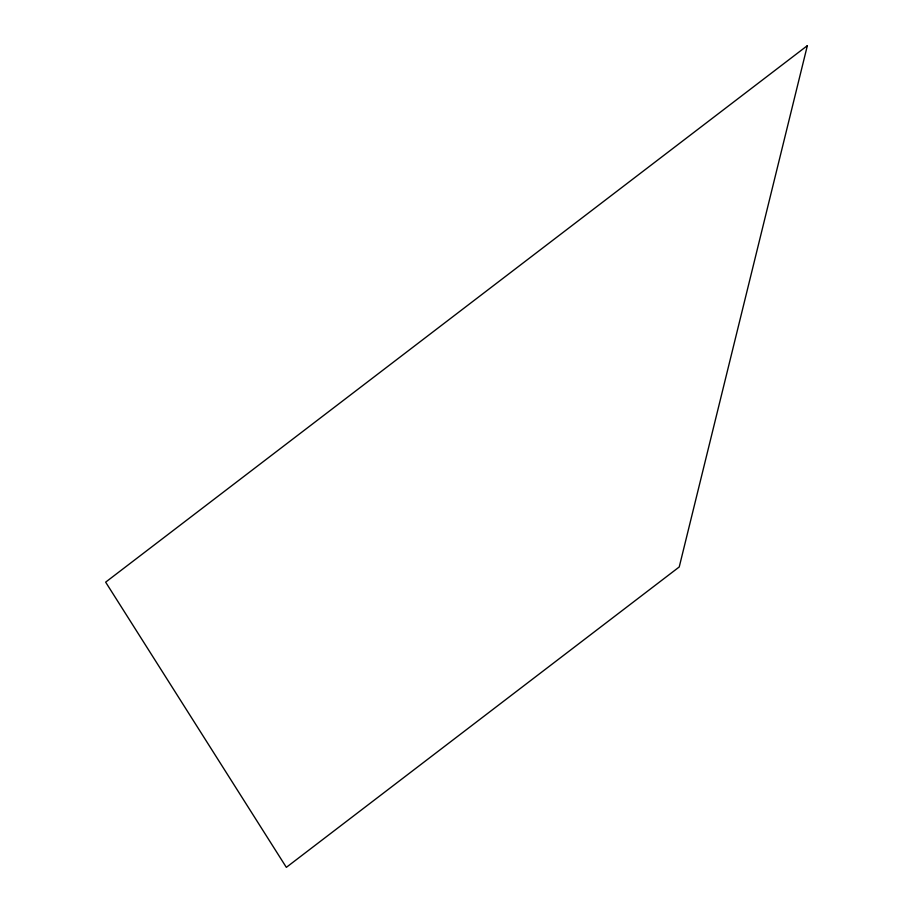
<?xml version="1.0" encoding="UTF-8"?>
<svg xmlns="http://www.w3.org/2000/svg" width="913" height="913" viewBox="0 0 913 913"><rect width="100%" height="100%" fill="white"/><g stroke="black" fill="none" stroke-linecap="round" stroke-linejoin="round"><path stroke-width="1.37" d="M807.354 45.65L679.238 566.962L286.34 867.35L105.646 582.152L807.354 45.65"/></g></svg>
